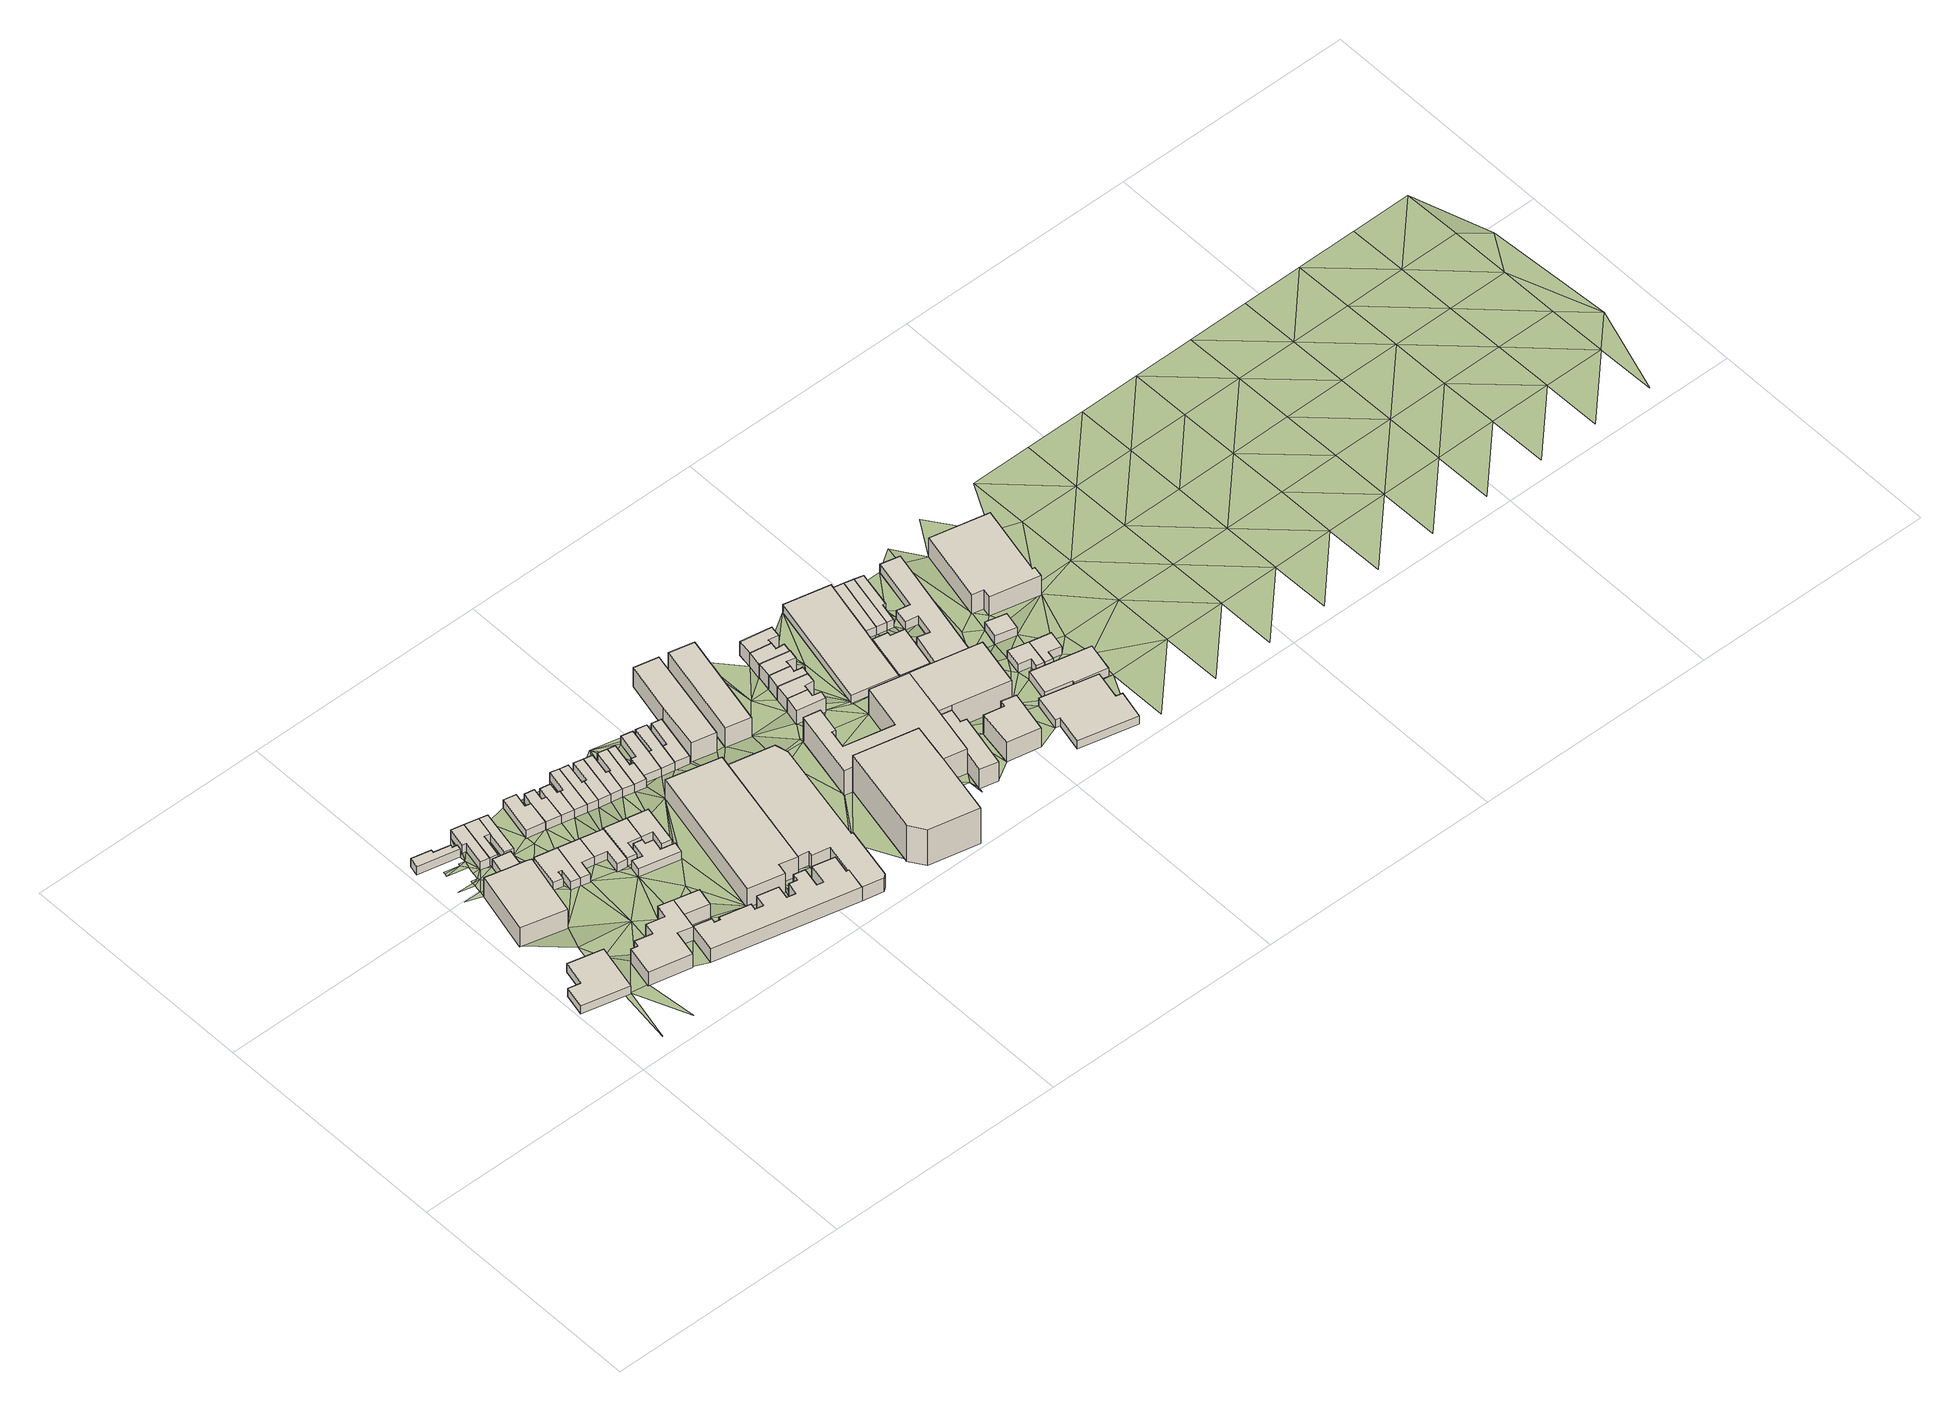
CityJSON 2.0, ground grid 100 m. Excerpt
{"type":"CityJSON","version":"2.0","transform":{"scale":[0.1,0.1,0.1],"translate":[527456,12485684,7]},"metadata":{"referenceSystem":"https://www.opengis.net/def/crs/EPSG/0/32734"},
"CityObjects":{
"building1":{"type":"Building","attributes":{"address":"27 Victoria Road Woodstock Cape Town","building":"yes","building:levels":1,"building_height":4.1,"plus_code":"4FRW3CCV+PQ5","ground_height":8.71,"roof_height":12.81},"geometry":[{"type":"Solid","lod":"1","boundaries":[[[[0,1,2,3]],[[1,4,5,2]],[[4,6,7,5]],[[6,8,9,7]],[[8,10,11,9]],[[10,0,3,11]],[[3,2,5,7,9,11]],[[10,8,6,4,1,0]]]]}]},
"building2":{"type":"Building","attributes":{"address":"1 Hofmeyer Lane Woodstock Cape Town","building":"yes","building:levels":3,"building_height":9.7,"plus_code":"4FRW3CCV+VR8","ground_height":7.36,"roof_height":17.06},"geometry":[{"type":"Solid","lod":"1","boundaries":[[[[12,13,14,15]],[[13,16,17,14]],[[16,18,19,17]],[[18,20,21,19]],[[20,22,23,21]],[[22,12,15,23]],[[15,14,17,19,21,23]],[[22,20,18,16,13,12]]]]}]},
"building3":{"type":"Building","attributes":{"address":"17 Page Street Woodstock Cape Town","building":"house","building:levels":1,"building_height":4.1,"plus_code":"4FRW3CFV+2Q4","ground_height":6.82,"roof_height":10.92},"geometry":[{"type":"Solid","lod":"1","boundaries":[[[[24,25,26,27]],[[25,28,29,26]],[[28,30,31,29]],[[30,32,33,31]],[[32,34,35,33]],[[34,36,37,35]],[[36,38,39,37]],[[38,24,27,39]],[[27,26,29,31,33,35,37,39]],[[38,36,34,32,30,28,25,24]]]]}]},
"building4":{"type":"Building","attributes":{"address":"S.A. Maritime School & Transport College 31 Victoria Road Woodstock Cape Town","building":"college","building:levels":2,"building_height":6.9,"plus_code":"4FRW3CCV+MWV","ground_height":8.55,"roof_height":15.45},"geometry":[{"type":"Solid","lod":"1","boundaries":[[[[40,41,42,43]],[[41,44,45,42]],[[44,46,47,45]],[[46,48,49,47]],[[48,50,51,49]],[[50,52,53,51]],[[52,54,55,53]],[[54,56,57,55]],[[56,58,59,57]],[[58,60,61,59]],[[60,62,63,61]],[[62,64,65,63]],[[64,40,43,65]],[[43,42,45,47,49,51,53,55,57,59,61,63,65]],[[64,62,60,58,56,54,52,50,48,46,44,41,40]]]]}]},
"building5":{"type":"Building","attributes":{"address":"10 Hercules Street Cape Town","building":"house","building:levels":1,"building_height":4.1,"plus_code":"4FRW3CCV+WVC","ground_height":7.36,"roof_height":11.46},"geometry":[{"type":"Solid","lod":"1","boundaries":[[[[13,12,66,67]],[[12,68,69,66]],[[68,70,71,69]],[[70,13,67,71]],[[67,66,69,71]],[[70,68,12,13]]]]}]},
"building6":{"type":"Building","attributes":{"address":"44 Cornwall Street Cape Town","building":"house","building:levels":1,"building_height":4.1,"plus_code":"4FRW3CCV+XRH","ground_height":6.82,"roof_height":10.92},"geometry":[{"type":"Solid","lod":"1","boundaries":[[[[72,73,74,75]],[[73,76,77,74]],[[76,78,79,77]],[[78,80,81,79]],[[80,82,83,81]],[[82,72,75,83]],[[75,74,77,79,81,83]],[[82,80,78,76,73,72]]]]}]},
"building7":{"type":"Building","attributes":{"address":"46 Cornwall Street Cape Town","building":"house","building:levels":1,"building_height":4.1,"plus_code":"4FRW3CCV+XVM","ground_height":6.82,"roof_height":10.92},"geometry":[{"type":"Solid","lod":"1","boundaries":[[[[84,72,75,85]],[[72,82,83,75]],[[82,86,87,83]],[[86,88,89,87]],[[88,90,91,89]],[[90,84,85,91]],[[85,75,83,87,89,91]],[[90,88,86,82,72,84]]]]}]},
"building8":{"type":"Building","attributes":{"address":"2 Wright Street Woodstock Cape Town","building":"house","building:levels":1,"building_height":4.1,"plus_code":"4FRW3CCV+VWM","ground_height":7.36,"roof_height":11.46},"geometry":[{"type":"Solid","lod":"1","boundaries":[[[[92,93,94,95]],[[93,96,97,94]],[[96,98,99,97]],[[98,100,101,99]],[[100,102,103,101]],[[102,104,105,103]],[[104,106,107,105]],[[106,92,95,107]],[[95,94,97,99,101,103,105,107]],[[106,104,102,100,98,96,93,92]]]]}]},
"building9":{"type":"Building","attributes":{"address":"48 Cornwall Street Cape Town","building":"house","building:levels":1,"building_height":4.1,"plus_code":"4FRW3CCV+XV9","ground_height":6.82,"roof_height":10.92},"geometry":[{"type":"Solid","lod":"1","boundaries":[[[[84,90,91,85]],[[90,108,109,91]],[[108,110,111,109]],[[110,112,113,111]],[[112,84,85,113]],[[85,91,109,111,113]],[[112,110,108,90,84]]]]}]},
"building10":{"type":"Building","attributes":{"building":"yes","building:levels":2,"building_height":6.9,"plus_code":"4FRW3CCV+PX9","ground_height":8.55,"roof_height":15.45},"geometry":[{"type":"Solid","lod":"1","boundaries":[[[[41,40,43,42]],[[40,114,115,43]],[[114,116,117,115]],[[116,41,42,117]],[[42,43,115,117]],[[116,114,40,41]]]]}]},
"building11":{"type":"Building","attributes":{"address":"4 Wright Street Woodstock Cape Town","building":"house","building:levels":1,"building_height":4.1,"plus_code":"4FRW3CCV+VXJ","ground_height":7.36,"roof_height":11.46},"geometry":[{"type":"Solid","lod":"1","boundaries":[[[[93,92,95,94]],[[92,118,119,95]],[[118,120,121,119]],[[120,122,123,121]],[[122,124,125,123]],[[124,93,94,125]],[[94,95,119,121,123,125]],[[124,122,120,118,92,93]]]]}]},
"building12":{"type":"Building","attributes":{"address":"1 Wright Street Woodstock Cape Town","building":"house","building:levels":1,"building_height":4.1,"plus_code":"4FRW3CCV+XX6","ground_height":6.82,"roof_height":10.92},"geometry":[{"type":"Solid","lod":"1","boundaries":[[[[126,127,128,129]],[[127,130,131,128]],[[130,132,133,131]],[[132,134,135,133]],[[134,136,137,135]],[[136,126,129,137]],[[129,128,131,133,135,137]],[[136,134,132,130,127,126]]]]}]},
"building13":{"type":"Building","attributes":{"address":"6 Wright Street Woodstock Cape Town","building":"house","building:levels":1,"building_height":4.1,"plus_code":"4FRW3CCV+VXH","ground_height":7.36,"roof_height":11.46},"geometry":[{"type":"Solid","lod":"1","boundaries":[[[[124,122,123,125]],[[122,138,139,123]],[[138,140,141,139]],[[140,142,143,141]],[[142,144,145,143]],[[144,124,125,145]],[[125,123,139,141,143,145]],[[144,142,140,138,122,124]]]]}]},
"building14":{"type":"Building","attributes":{"address":"Trafalgar Building Victoria Road Woodstock 7915 Cape Town","building":"apartments","building:levels":2,"building:flats":"8","building_height":6.9,"plus_code":"4FRW3CCW+J3M","ground_height":9.06,"roof_height":15.96},"geometry":[{"type":"Solid","lod":"1","boundaries":[[[[146,147,148,149]],[[147,150,151,148]],[[150,152,153,151]],[[152,154,155,153]],[[154,156,157,155]],[[156,158,159,157]],[[158,160,161,159]],[[160,162,163,161]],[[162,164,165,163]],[[164,166,167,165]],[[166,168,169,167]],[[168,170,171,169]],[[170,172,173,171]],[[172,174,175,173]],[[174,176,177,175]],[[176,178,179,177]],[[178,180,181,179]],[[180,182,183,181]],[[182,184,185,183]],[[184,186,187,185]],[[186,188,189,187]],[[188,190,191,189]],[[190,192,193,191]],[[192,194,195,193]],[[194,146,149,195]],[[149,148,151,153,155,157,159,161,163,165,167,169,171,173,175,177,179,181,183,185,187,189,191,193,195]],[[194,192,190,188,186,184,182,180,178,176,174,172,170,168,166,164,162,160,158,156,154,152,150,147,146]]]]}]},
"building15":{"type":"Building","attributes":{"address":"3 Wright Street Woodstock Cape Town","building":"house","building:levels":1,"building_height":4.1,"plus_code":"4FRW3CCV+XX8","ground_height":6.82,"roof_height":10.92},"geometry":[{"type":"Solid","lod":"1","boundaries":[[[[126,196,197,129]],[[196,198,199,197]],[[198,200,201,199]],[[200,202,203,201]],[[202,204,205,203]],[[204,127,128,205]],[[127,126,129,128]],[[129,197,199,201,203,205,128]],[[127,204,202,200,198,196,126]]]]}]},
"building16":{"type":"Building","attributes":{"building":"yes","building:levels":1,"building_height":4.1,"plus_code":"4FRW3CCW+R27","ground_height":7.89,"roof_height":11.99},"geometry":[{"type":"Solid","lod":"1","boundaries":[[[[206,207,208,209]],[[207,210,211,208]],[[210,212,213,211]],[[212,214,215,213]],[[214,216,217,215]],[[216,218,219,217]],[[218,220,221,219]],[[220,222,223,221]],[[222,224,225,223]],[[224,206,209,225]],[[209,208,211,213,215,217,219,221,223,225]],[[224,222,220,218,216,214,212,210,207,206]]]]}]},
"building17":{"type":"Building","attributes":{"address":"Wright Street Woodstock Cape Town","building":"house","building:levels":1,"building_height":4.1,"plus_code":"4FRW3CCW+V28","ground_height":7.89,"roof_height":11.99},"geometry":[{"type":"Solid","lod":"1","boundaries":[[[[226,227,228,229]],[[227,230,231,228]],[[230,232,233,231]],[[232,234,235,233]],[[234,236,237,235]],[[236,226,229,237]],[[229,228,231,233,235,237]],[[236,234,232,230,227,226]]]]}]},
"building18":{"type":"Building","attributes":{"address":"5 Wright Street Woodstock Cape Town","building":"house","building:levels":1,"building_height":4.1,"plus_code":"4FRW3CCW+X22","ground_height":6.82,"roof_height":10.92},"geometry":[{"type":"Solid","lod":"1","boundaries":[[[[196,238,239,197]],[[238,240,241,239]],[[240,242,243,241]],[[242,244,245,243]],[[244,246,247,245]],[[246,198,199,247]],[[198,196,197,199]],[[197,239,241,243,245,247,199]],[[198,246,244,242,240,238,196]]]]}]},
"building19":{"type":"Building","attributes":{"address":"Wright Street Woodstock Cape Town","building":"house","building:levels":1,"building_height":4.1,"plus_code":"4FRW3CCW+V37","ground_height":7.89,"roof_height":11.99},"geometry":[{"type":"Solid","lod":"1","boundaries":[[[[236,234,235,237]],[[234,248,249,235]],[[248,250,251,249]],[[250,252,253,251]],[[252,254,255,253]],[[254,236,237,255]],[[237,235,249,251,253,255]],[[254,252,250,248,234,236]]]]}]},
"building20":{"type":"Building","attributes":{"address":"7 Wright Street Woodstock Cape Town","building":"house","building:levels":1,"building_height":4.1,"plus_code":"4FRW3CCW+X24","ground_height":6.82,"roof_height":10.92},"geometry":[{"type":"Solid","lod":"1","boundaries":[[[[240,238,239,241]],[[238,256,257,239]],[[256,258,259,257]],[[258,260,261,259]],[[260,262,263,261]],[[262,240,241,263]],[[241,239,257,259,261,263]],[[262,260,258,256,238,240]]]]}]},
"building21":{"type":"Building","attributes":{"address":"9 Wright Street Woodstock Cape Town","building":"house","building:levels":1,"building_height":4.1,"plus_code":"4FRW3CCW+X29","ground_height":6.82,"roof_height":10.92},"geometry":[{"type":"Solid","lod":"1","boundaries":[[[[258,256,257,259]],[[256,264,265,257]],[[264,266,267,265]],[[266,268,269,267]],[[268,270,271,269]],[[270,258,259,271]],[[259,257,265,267,269,271]],[[270,268,266,264,256,258]]]]}]},
"building22":{"type":"Building","attributes":{"address":"11 Wright Street Woodstock Cape Town","building":"house","building:levels":1,"building_height":4.1,"plus_code":"4FRW3CCW+W3V","ground_height":6.82,"roof_height":10.92},"geometry":[{"type":"Solid","lod":"1","boundaries":[[[[266,264,265,267]],[[264,272,273,265]],[[272,274,275,273]],[[274,276,277,275]],[[276,278,279,277]],[[278,266,267,279]],[[267,265,273,275,277,279]],[[278,276,274,272,264,266]]]]}]},
"building23":{"type":"Building","attributes":{"address":"Woodstock Cape Town","building":"yes","building:levels":3,"building_height":9.7,"plus_code":"4FRW3CCW+Q4H","ground_height":8.03,"roof_height":17.73},"geometry":[{"type":"Solid","lod":"1","boundaries":[[[[280,281,282,283]],[[281,284,285,282]],[[284,286,287,285]],[[286,288,289,287]],[[288,290,291,289]],[[290,280,283,291]],[[283,282,285,287,289,291]],[[290,288,286,284,281,280]]]]}]},
"building24":{"type":"Building","attributes":{"address":"13 Wright Street Woodstock Cape Town","building":"house","building:levels":1,"building_height":4.1,"plus_code":"4FRW3CCW+X3H","ground_height":6.82,"roof_height":10.92},"geometry":[{"type":"Solid","lod":"1","boundaries":[[[[272,292,293,273]],[[292,294,295,293]],[[294,296,297,295]],[[296,298,299,297]],[[298,274,275,299]],[[274,272,273,275]],[[273,293,295,297,299,275]],[[274,298,296,294,292,272]]]]}]},
"building25":{"type":"Building","attributes":{"address":"15 Wright Street Woodstock Cape Town","building":"house","building:levels":1,"building_height":4.1,"plus_code":"4FRW3CCW+W4J","ground_height":6.86,"roof_height":10.96},"geometry":[{"type":"Solid","lod":"1","boundaries":[[[[292,300,301,293]],[[300,302,303,301]],[[302,304,305,303]],[[304,306,307,305]],[[306,294,295,307]],[[294,292,293,295]],[[293,301,303,305,307,295]],[[294,306,304,302,300,292]]]]}]},
"building26":{"type":"Building","attributes":{"address":"17 Wright Street Woodstock Cape Town","building":"house","building:levels":1,"building_height":4.1,"plus_code":"4FRW3CCW+X48","ground_height":6.86,"roof_height":10.96},"geometry":[{"type":"Solid","lod":"1","boundaries":[[[[300,308,309,301]],[[308,310,311,309]],[[310,312,313,311]],[[312,314,315,313]],[[314,316,317,315]],[[316,302,303,317]],[[302,300,301,303]],[[301,309,311,313,315,317,303]],[[302,316,314,312,310,308,300]]]]}]},
"building27":{"type":"Building","attributes":{"address":"19 Wright Street Woodstock Cape Town","building":"house","building:levels":1,"building_height":4.1,"plus_code":"4FRW3CCW+X52","ground_height":6.86,"roof_height":10.96},"geometry":[{"type":"Solid","lod":"1","boundaries":[[[[310,318,319,311]],[[318,320,321,319]],[[320,322,323,321]],[[322,324,325,323]],[[324,326,327,325]],[[326,328,329,327]],[[328,312,313,329]],[[312,310,311,313]],[[311,319,321,323,325,327,329,313]],[[312,328,326,324,322,320,318,310]]]]}]},
"building28":{"type":"Building","attributes":{"address":"51 Station Street Woodstock 7915 Cape Town","building":"yes","building:levels":2,"building_height":6.9,"plus_code":"4FRW3CCW+Q65","ground_height":8.19,"roof_height":15.09},"geometry":[{"type":"Solid","lod":"1","boundaries":[[[[330,331,332,333]],[[331,334,335,332]],[[334,336,337,335]],[[336,338,339,337]],[[338,340,341,339]],[[340,342,343,341]],[[342,344,345,343]],[[344,346,347,345]],[[346,348,349,347]],[[348,350,351,349]],[[350,352,353,351]],[[352,354,355,353]],[[354,330,333,355]],[[333,332,335,337,339,341,343,345,347,349,351,353,355]],[[354,352,350,348,346,344,342,340,338,336,334,331,330]]]]}]},
"building29":{"type":"Building","attributes":{"address":"21 Wright Street Woodstock Cape Town","building":"house","building:levels":1,"building_height":4.1,"plus_code":"4FRW3CCW+X59","ground_height":6.86,"roof_height":10.96},"geometry":[{"type":"Solid","lod":"1","boundaries":[[[[318,356,357,319]],[[356,358,359,357]],[[358,360,361,359]],[[360,362,363,361]],[[362,364,365,363]],[[364,320,321,365]],[[320,318,319,321]],[[319,357,359,361,363,365,321]],[[320,364,362,360,358,356,318]]]]}]},
"building30":{"type":"Building","attributes":{"address":"23 Wright Street Woodstock Cape Town","building":"house","building:levels":1,"building_height":4.1,"plus_code":"4FRW3CCW+X63","ground_height":6.99,"roof_height":11.09},"geometry":[{"type":"Solid","lod":"1","boundaries":[[[[366,367,368,369]],[[367,370,371,368]],[[370,372,373,371]],[[372,374,375,373]],[[374,376,377,375]],[[376,366,369,377]],[[369,368,371,373,375,377]],[[376,374,372,370,367,366]]]]}]},
"building31":{"type":"Building","attributes":{"address":"Station Street Cape Town","building":"commercial","building:levels":3,"building_height":9.7,"plus_code":"4FRW3CCW+W6X","ground_height":6.99,"roof_height":16.69},"geometry":[{"type":"Solid","lod":"1","boundaries":[[[[378,379,380,381]],[[379,382,383,380]],[[382,384,385,383]],[[384,386,387,385]],[[386,378,381,387]],[[381,380,383,385,387]],[[386,384,382,379,378]]]]}]},
"building32":{"type":"Building","attributes":{"address":"Victoria Road Woodstock 7915 Cape Town","building":"yes","building:levels":6,"building_height":18.1,"plus_code":"4FRW3CCW+J9F","ground_height":8.8,"roof_height":26.9},"geometry":[{"type":"Solid","lod":"1","boundaries":[[[[388,389,390,391]],[[389,392,393,390]],[[392,394,395,393]],[[394,396,397,395]],[[396,398,399,397]],[[398,400,401,399]],[[400,388,391,401]],[[391,390,393,395,397,399,401]],[[400,398,396,394,392,389,388]]]]}]},
"building33":{"type":"Building","attributes":{"address":"Station Street Woodstock Cape Town","building":"commercial","building:levels":3,"building_height":9.7,"plus_code":"4FRW3CCW+X87","ground_height":7.12,"roof_height":16.82},"geometry":[{"type":"Solid","lod":"1","boundaries":[[[[402,403,404,405]],[[403,406,407,404]],[[406,408,409,407]],[[408,402,405,409]],[[405,404,407,409]],[[408,406,403,402]]]]}]},
"building34":{"type":"Building","attributes":{"building":"yes","building:levels":4,"building_height":12.5,"plus_code":"4FRW3CCW+PCP","ground_height":8.36,"roof_height":20.86},"geometry":[{"type":"Solid","lod":"1","boundaries":[[[[410,411,412,413]],[[411,414,415,412]],[[414,416,417,415]],[[416,418,419,417]],[[418,420,421,419]],[[420,422,423,421]],[[422,424,425,423]],[[424,426,427,425]],[[426,428,429,427]],[[428,430,431,429]],[[430,432,433,431]],[[432,434,435,433]],[[434,436,437,435]],[[436,410,413,437]],[[413,412,415,417,419,421,423,425,427,429,431,433,435,437]],[[436,434,432,430,428,426,424,422,420,418,416,414,411,410]]]]}]},
"building35":{"type":"Building","attributes":{"address":"15 Station Street Woodstock Cape Town","building":"house","building:levels":2,"building_height":6.9,"plus_code":"4FRW3CCW+VCC","ground_height":7.71,"roof_height":14.61},"geometry":[{"type":"Solid","lod":"1","boundaries":[[[[438,439,440,441]],[[439,442,443,440]],[[442,444,445,443]],[[444,446,447,445]],[[446,448,449,447]],[[448,438,441,449]],[[441,440,443,445,447,449]],[[448,446,444,442,439,438]]]]}]},
"building36":{"type":"Building","attributes":{"address":"13 Station Street Woodstock Cape Town","building":"house","building:levels":2,"building_height":6.9,"plus_code":"4FRW3CCW+VCV","ground_height":7.71,"roof_height":14.61},"geometry":[{"type":"Solid","lod":"1","boundaries":[[[[450,438,441,451]],[[438,448,449,441]],[[448,452,453,449]],[[452,454,455,453]],[[454,456,457,455]],[[456,450,451,457]],[[451,441,449,453,455,457]],[[456,454,452,448,438,450]]]]}]},
"building37":{"type":"Building","attributes":{"address":"11 Station Street Woodstock Cape Town","building":"house","building:levels":2,"building_height":6.9,"plus_code":"4FRW3CCW+WC7","ground_height":7.71,"roof_height":14.61},"geometry":[{"type":"Solid","lod":"1","boundaries":[[[[458,450,451,459]],[[450,456,457,451]],[[456,460,461,457]],[[460,462,463,461]],[[462,464,465,463]],[[464,458,459,465]],[[459,451,457,461,463,465]],[[464,462,460,456,450,458]]]]}]},
"building38":{"type":"Building","attributes":{"address":"9 Station Street Woodstock Cape Town","building":"house","building:levels":2,"building_height":6.9,"plus_code":"4FRW3CCW+WCP","ground_height":7.71,"roof_height":14.61},"geometry":[{"type":"Solid","lod":"1","boundaries":[[[[466,458,459,467]],[[458,464,465,459]],[[464,468,469,465]],[[468,470,471,469]],[[470,472,473,471]],[[472,466,467,473]],[[467,459,465,469,471,473]],[[472,470,468,464,458,466]]]]}]},
"building39":{"type":"Building","attributes":{"building":"yes","building:levels":3,"building_height":9.7,"plus_code":"4FRW3CCW+MGF","ground_height":8.96,"roof_height":18.66},"geometry":[{"type":"Solid","lod":"1","boundaries":[[[[474,475,476,477]],[[475,478,479,476]],[[478,480,481,479]],[[480,482,483,481]],[[482,484,485,483]],[[484,486,487,485]],[[486,474,477,487]],[[477,476,479,481,483,485,487]],[[486,484,482,480,478,475,474]]]]}]},
"building40":{"type":"Building","attributes":{"address":"7 Station Street Woodstock Cape Town","building":"house","building:levels":2,"building_height":6.9,"plus_code":"4FRW3CCW+XC8","ground_height":7.12,"roof_height":14.02},"geometry":[{"type":"Solid","lod":"1","boundaries":[[[[488,489,490,491]],[[489,492,493,490]],[[492,494,495,493]],[[494,496,497,495]],[[496,498,499,497]],[[498,488,491,499]],[[491,490,493,495,497,499]],[[498,496,494,492,489,488]]]]}]},
"building41":{"type":"Building","attributes":{"address":"5 Station Street Woodstock Cape Town","building":"house","building:levels":2,"building_height":6.9,"plus_code":"4FRW3CCW+XCQ","ground_height":7.12,"roof_height":14.02},"geometry":[{"type":"Solid","lod":"1","boundaries":[[[[500,488,491,501]],[[488,498,499,491]],[[498,502,503,499]],[[502,504,505,503]],[[504,506,507,505]],[[506,500,501,507]],[[501,491,499,503,505,507]],[[506,504,502,498,488,500]]]]}]},
"building42":{"type":"Building","attributes":{"address":"Woodstock","building":"yes","building:levels":3,"building_height":9.7,"plus_code":"4FRW3CCW+MH4","ground_height":9.31,"roof_height":19.01},"geometry":[{"type":"Solid","lod":"1","boundaries":[[[[508,509,510,511]],[[509,512,513,510]],[[512,514,515,513]],[[514,516,517,515]],[[516,518,519,517]],[[518,508,511,519]],[[511,510,513,515,517,519]],[[518,516,514,512,509,508]]]]}]},
"building43":{"type":"Building","attributes":{"address":"Woodstock","building":"yes","building:levels":4,"building_height":12.5,"plus_code":"4FRW3CCW+QH4","ground_height":8.53,"roof_height":21.03},"geometry":[{"type":"Solid","lod":"1","boundaries":[[[[520,521,522,523]],[[521,524,525,522]],[[524,526,527,525]],[[526,528,529,527]],[[528,520,523,529]],[[523,522,525,527,529]],[[528,526,524,521,520]]]]}]},
"building44":{"type":"Building","attributes":{"address":"32 William Street Woodstock Cape Town","building":"yes","building:levels":1,"building_height":4.1,"plus_code":"4FRW3CCW+XG5","ground_height":7.3,"roof_height":11.4},"geometry":[{"type":"Solid","lod":"1","boundaries":[[[[530,531,532,533]],[[531,534,535,532]],[[534,536,537,535]],[[536,538,539,537]],[[538,540,541,539]],[[540,542,543,541]],[[542,530,533,543]],[[533,532,535,537,539,541,543]],[[542,540,538,536,534,531,530]]]]}]},
"building45":{"type":"Building","attributes":{"address":"29 Wright Street Woodstock Cape Town","building":"yes","building:levels":1,"building_height":4.1,"plus_code":"4FRW3CCW+VH4","ground_height":7.97,"roof_height":12.07},"geometry":[{"type":"Solid","lod":"1","boundaries":[[[[544,545,546,547]],[[545,548,549,546]],[[548,550,551,549]],[[550,552,553,551]],[[552,554,555,553]],[[554,556,557,555]],[[556,544,547,557]],[[547,546,549,551,553,555,557]],[[556,554,552,550,548,545,544]]]]}]},
"building46":{"type":"Building","attributes":{"address":"William Street Woodstock Cape Town","building":"yes","building:levels":1,"building_height":4.1,"plus_code":"4FRW3CCW+WHX","ground_height":7.39,"roof_height":11.49},"geometry":[{"type":"Solid","lod":"1","boundaries":[[[[558,559,560,561]],[[559,562,563,560]],[[562,564,565,563]],[[564,558,561,565]],[[561,560,563,565]],[[564,562,559,558]]]]}]},
"building47":{"type":"Building","attributes":{"address":"Sussex Street Woodstock Cape Town","building":"yes","building:levels":1,"building_height":4.1,"plus_code":"4FRW3CCW+JPC","ground_height":9.36,"roof_height":13.46},"geometry":[{"type":"Solid","lod":"1","boundaries":[[[[566,567,568,569]],[[567,570,571,568]],[[570,572,573,571]],[[572,574,575,573]],[[574,576,577,575]],[[576,578,579,577]],[[578,580,581,579]],[[580,566,569,581]],[[569,568,571,573,575,577,579,581]],[[580,578,576,574,572,570,567,566]]]]}]},
"building48":{"type":"Building","attributes":{"address":"William Street Woodstock Cape Town","building":"yes","building:levels":1,"building_height":4.1,"plus_code":"4FRW3CCW+WJR","ground_height":7.39,"roof_height":11.49},"geometry":[{"type":"Solid","lod":"1","boundaries":[[[[582,558,561,583]],[[558,564,565,561]],[[564,584,585,565]],[[584,582,583,585]],[[583,561,565,585]],[[584,564,558,582]]]]}]},
"building49":{"type":"Building","attributes":{"address":"36 William Street Woodstock Cape Town","building":"yes","building:levels":1,"building_height":4.1,"plus_code":"4FRW3CCW+XJ4","ground_height":7.39,"roof_height":11.49},"geometry":[{"type":"Solid","lod":"1","boundaries":[[[[582,584,585,583]],[[584,586,587,585]],[[586,588,589,587]],[[588,590,591,589]],[[590,592,593,591]],[[592,582,583,593]],[[583,585,587,589,591,593]],[[592,590,588,586,584,582]]]]}]},
"building50":{"type":"Building","attributes":{"address":"14 Sussex Street Woodstock Cape Town","building":"yes","building:levels":1,"building_height":4.1,"plus_code":"4FRW3CCW+VMR","ground_height":7.44,"roof_height":11.54},"geometry":[{"type":"Solid","lod":"1","boundaries":[[[[594,595,596,597]],[[595,598,599,596]],[[598,600,601,599]],[[600,602,603,601]],[[602,604,605,603]],[[604,606,607,605]],[[606,608,609,607]],[[608,610,611,609]],[[610,612,613,611]],[[612,594,597,613]],[[597,596,599,601,603,605,607,609,611,613]],[[612,610,608,606,604,602,600,598,595,594]]]]}]},
"building51":{"type":"Building","attributes":{"address":"40 Wright Street Woodstock Cape Town","building":"house","building:levels":1,"building_height":4.1,"plus_code":"4FRW3CCW+PPR","ground_height":9.03,"roof_height":13.13},"geometry":[{"type":"Solid","lod":"1","boundaries":[[[[614,615,616,617]],[[615,618,619,616]],[[618,620,621,619]],[[620,622,623,621]],[[622,624,625,623]],[[624,614,617,625]],[[617,616,619,621,623,625]],[[624,622,620,618,615,614]]]]}]},
"building52":{"type":"Building","attributes":{"address":"33 Sussex Street Woodstock Cape Town","building":"yes","building:levels":1,"building_height":4.1,"plus_code":"4FRW3CCW+MPP","ground_height":9.01,"roof_height":13.11},"geometry":[{"type":"Solid","lod":"1","boundaries":[[[[626,627,628,629]],[[627,630,631,628]],[[630,632,633,631]],[[632,634,635,633]],[[634,636,637,635]],[[636,626,629,637]],[[629,628,631,633,635,637]],[[636,634,632,630,627,626]]]]}]},
"building53":{"type":"Building","attributes":{"address":"42 Wright Street Woodstock Cape Town","building":"house","building:levels":1,"building_height":4.1,"plus_code":"4FRW3CCW+PPQ","ground_height":9.01,"roof_height":13.11},"geometry":[{"type":"Solid","lod":"1","boundaries":[[[[615,614,638,639]],[[614,640,641,638]],[[640,642,643,641]],[[642,644,645,643]],[[644,646,647,645]],[[646,615,639,647]],[[639,638,641,643,645,647]],[[646,644,642,640,614,615]]]]}]},
"building54":{"type":"Building","attributes":{"address":"35 Wright Street Woodstock Cape Town","building":"yes","building:levels":1,"building_height":4.1,"plus_code":"4FRW3CCW+RP3","ground_height":8.54,"roof_height":12.64},"geometry":[{"type":"Solid","lod":"1","boundaries":[[[[648,649,650,651]],[[649,652,653,650]],[[652,654,655,653]],[[654,648,651,655]],[[651,650,653,655]],[[654,652,649,648]]]]}]},
"building55":{"type":"Building","attributes":{"address":"Sussex Studios 23 Sussex Street Woodstock Cape Town","building":"industrial","building:levels":3,"building_height":9.7,"plus_code":"4FRW3CCW+VQX","ground_height":8.06,"roof_height":17.76},"geometry":[{"type":"Solid","lod":"1","boundaries":[[[[656,657,658,659]],[[657,660,661,658]],[[660,662,663,661]],[[662,664,665,663]],[[664,666,667,665]],[[666,668,669,667]],[[668,670,671,669]],[[670,656,659,671]],[[659,658,661,663,665,667,669,671]],[[670,668,666,664,662,660,657,656]]]]}]},
"terrain1":{"type":"TINRelief","geometry":[{"type":"CompositeSurface","lod":"1","boundaries":[[[672,673,674]],[[672,675,673]],[[673,676,677]],[[1,678,4]],[[677,679,673]],[[673,679,1]],[[1,680,678]],[[680,681,682]],[[683,16,684]],[[1,679,52]],[[685,686,687]],[[52,679,688]],[[1,689,680]],[[684,16,13]],[[690,685,684]],[[691,692,693]],[[690,686,685]],[[693,692,694]],[[686,695,696]],[[681,680,689]],[[689,1,52]],[[690,684,13]],[[695,686,690]],[[691,697,692]],[[695,690,698]],[[699,695,698]],[[32,36,34]],[[52,700,48]],[[697,699,698]],[[701,692,702]],[[70,690,13]],[[697,702,692]],[[690,70,698]],[[697,698,702]],[[52,48,689]],[[703,22,681]],[[703,681,704]],[[30,28,32]],[[698,78,702]],[[25,702,76]],[[698,70,705]],[[25,76,28]],[[78,76,702]],[[681,689,706]],[[707,708,709]],[[710,708,707]],[[681,706,704]],[[73,32,28]],[[70,711,705]],[[76,73,28]],[[689,48,44]],[[68,711,70]],[[712,703,704]],[[48,46,44]],[[96,12,22]],[[96,22,703]],[[711,68,713]],[[68,12,96]],[[712,704,714]],[[715,711,713]],[[716,712,714]],[[68,717,713]],[[715,718,711]],[[706,689,719]],[[717,68,96]],[[707,188,720]],[[207,689,44]],[[717,96,721]],[[207,719,689]],[[186,182,188]],[[182,186,184]],[[720,188,722]],[[721,96,93]],[[41,207,44]],[[717,721,723]],[[112,717,723]],[[188,182,722]],[[719,724,725]],[[724,719,726]],[[726,719,207]],[[182,180,722]],[[727,721,93]],[[721,727,723]],[[723,134,112]],[[41,728,207]],[[116,728,41]],[[724,726,729]],[[124,727,93]],[[207,206,726]],[[206,227,726]],[[116,722,730]],[[730,722,180]],[[180,178,176]],[[227,206,230]],[[116,730,728]],[[124,731,727]],[[230,206,224]],[[174,180,176]],[[180,174,730]],[[732,207,728]],[[230,224,222]],[[731,124,733]],[[204,130,734]],[[222,232,230]],[[204,132,130]],[[226,733,124]],[[728,730,732]],[[232,222,735]],[[174,172,730]],[[132,204,202]],[[220,735,222]],[[232,735,234]],[[735,220,234]],[[216,220,218]],[[246,736,737]],[[220,216,234]],[[736,246,202]],[[733,226,738]],[[250,216,214]],[[730,172,739]],[[740,132,202]],[[214,212,250]],[[248,234,216]],[[170,166,172]],[[168,166,170]],[[216,250,248]],[[741,738,226]],[[212,252,250]],[[226,236,741]],[[740,202,246]],[[244,742,743]],[[739,172,166]],[[740,246,244]],[[743,744,244]],[[280,732,730]],[[244,744,740]],[[745,739,166]],[[166,164,745]],[[260,740,744]],[[746,739,745]],[[741,236,747]],[[162,745,164]],[[746,745,162]],[[212,732,280]],[[280,252,212]],[[748,747,236]],[[748,236,254]],[[162,749,746]],[[158,156,160]],[[162,160,749]],[[252,280,254]],[[160,156,154]],[[750,270,751]],[[276,750,752]],[[749,160,154]],[[276,270,750]],[[254,753,748]],[[749,154,754]],[[754,755,749]],[[753,254,280]],[[756,755,754]],[[754,154,757]],[[757,758,759]],[[760,761,298]],[[762,753,280]],[[761,763,304]],[[761,304,298]],[[754,757,764]],[[757,759,764]],[[755,344,749]],[[298,765,274]],[[280,766,762]],[[298,304,765]],[[762,766,767]],[[304,302,765]],[[768,769,770]],[[770,316,768]],[[280,771,766]],[[765,302,316]],[[316,770,772]],[[749,344,773]],[[765,316,324]],[[280,773,771]],[[316,772,324]],[[362,765,324]],[[774,322,775]],[[771,773,776]],[[362,324,322]],[[322,774,362]],[[777,765,362]],[[773,778,776]],[[779,780,781]],[[782,372,783]],[[372,784,783]],[[778,785,776]],[[786,778,773]],[[394,779,787]],[[362,784,777]],[[788,773,344]],[[778,789,785]],[[784,372,777]],[[786,773,790]],[[780,791,781]],[[777,372,785]],[[779,394,780]],[[773,788,790]],[[789,777,785]],[[790,788,792]],[[790,386,786]],[[780,434,791]],[[791,434,788]],[[792,788,793]],[[788,434,793]],[[386,790,402]],[[794,795,796]],[[797,792,793]],[[432,793,434]],[[797,438,792]],[[798,795,794]],[[438,799,792]],[[432,797,793]],[[799,408,792]],[[800,801,802]],[[802,801,803]],[[797,432,804]],[[450,799,438]],[[805,432,795]],[[802,806,800]],[[458,799,450]],[[807,408,799]],[[803,808,809]],[[798,805,795]],[[806,802,803]],[[799,458,466]],[[809,806,803]],[[807,799,488]],[[432,805,804]],[[799,466,488]],[[810,811,812]],[[813,814,812]],[[811,813,812]],[[811,804,815]],[[804,805,816]],[[811,815,813]],[[816,815,804]],[[817,813,815]],[[818,819,820]],[[818,821,822]],[[821,818,820]],[[823,508,824]],[[815,825,817]],[[825,820,817]],[[821,820,825]],[[826,821,825]],[[827,828,829]],[[805,830,816]],[[824,474,831]],[[816,832,815]],[[825,829,826]],[[833,827,834]],[[508,518,824]],[[834,827,829]],[[825,834,829]],[[474,824,518]],[[805,520,830]],[[825,815,540]],[[830,832,816]],[[518,514,474]],[[825,540,834]],[[834,540,835]],[[516,514,518]],[[514,836,474]],[[520,837,830]],[[567,512,509]],[[837,520,838]],[[514,512,836]],[[520,839,838]],[[512,567,566]],[[512,566,836]],[[544,840,841]],[[544,556,840]],[[837,838,842]],[[566,843,836]],[[837,842,844]],[[556,554,844]],[[840,556,845]],[[843,626,836]],[[844,845,556]],[[846,838,839]],[[839,836,847]],[[847,836,620]],[[620,836,626]],[[844,848,845]],[[849,844,842]],[[850,843,566]],[[844,851,848]],[[851,844,852]],[[849,852,844]],[[853,848,851]],[[853,854,848]],[[618,839,847]],[[855,843,850]],[[846,839,649]],[[618,847,620]],[[854,853,856]],[[620,626,622]],[[857,850,566]],[[626,624,622]],[[649,839,618]],[[624,626,614]],[[856,853,858]],[[640,614,626]],[[846,648,859]],[[648,846,649]],[[857,860,861]],[[600,856,858]],[[649,618,862]],[[863,856,600]],[[846,859,598]],[[857,864,850]],[[640,626,636]],[[615,862,618]],[[648,865,859]],[[866,857,861]],[[642,640,644]],[[857,866,864]],[[644,640,636]],[[862,615,646]],[[865,648,867]],[[859,865,598]],[[648,654,867]],[[864,866,636]],[[865,867,868]],[[644,869,646]],[[636,869,644]],[[870,871,866]],[[872,600,598]],[[865,656,598]],[[654,862,873]],[[862,646,873]],[[867,654,873]],[[871,636,866]],[[646,869,873]],[[656,872,598]],[[869,636,874]],[[874,873,869]],[[636,871,874]],[[875,876,877]],[[875,878,656]],[[877,873,879]],[[871,880,881]],[[879,873,874]],[[881,874,871]],[[882,875,877]],[[882,877,879]],[[874,883,879]],[[883,874,881]],[[875,882,884]],[[879,885,882]],[[879,883,886]],[[887,881,888]],[[884,882,885]],[[879,886,885]],[[883,881,887]],[[889,886,883]],[[884,885,890]],[[883,887,889]],[[885,886,891]],[[889,892,886]],[[893,894,887]],[[886,892,891]],[[894,889,887]],[[890,885,895]],[[895,885,891]],[[889,896,892]],[[889,894,897]],[[889,897,896]],[[891,892,898]],[[894,899,900]],[[892,896,898]],[[897,894,900]],[[901,895,891]],[[901,891,898]],[[896,897,902]],[[897,900,902]],[[903,898,896]],[[896,902,904]],[[900,905,906]],[[898,903,901]],[[896,904,903]],[[902,900,907]],[[907,904,902]],[[908,901,903]],[[907,900,906]],[[904,909,903]],[[909,904,907]],[[910,911,906]],[[908,903,912]],[[912,903,909]],[[913,907,906]],[[908,912,914]],[[913,906,911]],[[909,907,915]],[[915,912,909]],[[915,907,913]],[[916,917,911]],[[911,917,913]],[[914,912,918]],[[912,915,919]],[[918,912,919]],[[913,920,915]],[[920,913,917]],[[919,915,921]],[[921,915,920]],[[917,922,923]],[[919,924,918]],[[920,917,923]],[[924,919,921]],[[925,921,920]],[[926,918,924]],[[920,923,925]],[[924,921,927]],[[928,929,923]],[[927,921,925]],[[925,923,929]],[[924,930,926]],[[927,931,924]],[[927,925,929]],[[924,931,930]],[[929,932,927]],[[927,932,931]],[[932,930,931]]]}]}
},
"vertices":[
[195,281,25],[240,472,25],[240,472,66],[195,281,66],[99,505,25],[99,505,66],[75,405,25],[75,405,66],[25,417,25],[25,417,66],[4,326,25],[4,326,66],
[291,929,11],[218,945,11],[218,945,108],[291,929,108],[128,967,11],[128,967,108],[63,709,11],[63,709,108],[245,663,11],[245,663,108],[310,922,11],[310,922,108],
[27,1200,6],[195,1163,6],[195,1163,47],[27,1200,47],[199,1183,6],[199,1183,47],[180,1187,6],[180,1187,47],[183,1198,6],[183,1198,47],[115,1213,6],[115,1213,47],[117,1225,6],[117,1225,47],[37,1243,6],[37,1243,47],
[538,390,23],[556,466,23],[556,466,92],[538,390,92],[497,480,23],[497,480,92],[484,427,23],[484,427,92],[408,444,23],[408,444,92],[397,395,23],[397,395,92],[326,412,23],[326,412,92],[320,386,23],[320,386,92],[293,392,23],[293,392,92],[265,271,23],[265,271,92],[437,232,23],[437,232,92],[462,341,23],[462,341,92],[523,326,23],[523,326,92],
[291,929,52],[218,945,52],[314,1036,11],[314,1036,52],[242,1051,11],[242,1051,52],
[280,1240,6],[229,1251,6],[229,1251,47],[280,1240,47],[211,1170,6],[211,1170,47],[227,1167,6],[227,1167,47],[205,1071,6],[205,1071,47],[241,1063,6],[241,1063,47],
[337,1227,6],[337,1227,47],[274,1057,6],[274,1057,47],[295,1151,6],[295,1151,47],[319,1146,6],[319,1146,47],
[409,782,11],[445,941,11],[445,941,52],[409,782,52],[354,961,11],[354,961,52],[326,829,11],[326,829,52],[364,820,11],[364,820,52],[372,854,11],[372,854,52],[385,851,11],[385,851,52],[372,791,11],[372,791,52],
[298,1050,6],[298,1050,47],[334,1042,6],[334,1042,47],[371,1218,6],[371,1218,47],
[637,366,23],[637,366,92],[655,442,23],[655,442,92],
[447,773,11],[447,773,52],[461,834,11],[461,834,52],[511,824,11],[511,824,52],[531,922,11],[531,922,52],
[497,1061,6],[518,1160,6],[518,1160,47],[497,1061,47],[494,1165,6],[494,1165,47],[508,1225,6],[508,1225,47],[458,1236,6],[458,1236,47],[422,1076,6],[422,1076,47],
[561,814,11],[561,814,52],[548,747,11],[548,747,52],[589,741,11],[589,741,52],[621,902,11],[621,902,52],
[1078,81,28],[1097,165,28],[1097,165,97],[1078,81,97],[1085,167,28],[1085,167,97],[1102,241,28],[1102,241,97],[1012,262,28],[1012,262,97],[994,181,28],[994,181,97],[967,187,28],[967,187,97],[985,266,28],[985,266,97],[940,276,28],[940,276,97],[934,247,28],[934,247,97],[899,255,28],[899,255,97],[887,204,28],[887,204,97],[851,212,28],[851,212,97],[863,266,28],[863,266,97],[779,285,28],[779,285,97],[768,236,28],[768,236,97],[733,244,28],[733,244,97],[739,270,28],[739,270,97],[616,298,28],[616,298,97],[613,286,28],[613,286,97],[589,291,28],[589,291,97],[593,309,28],[593,309,97],[523,326,28],[523,326,97],[495,205,28],[495,205,97],[1077,74,28],[1077,74,97],
[558,1048,6],[558,1048,47],[578,1147,6],[578,1147,47],[559,1151,6],[559,1151,47],[570,1200,6],[570,1200,47],[529,1208,6],[529,1208,47],
[592,723,16],[583,679,16],[583,679,57],[592,723,57],[749,641,16],[749,641,57],[759,684,16],[759,684,57],[702,697,16],[702,697,57],[713,745,16],[713,745,57],[681,752,16],[681,752,57],[685,771,16],[685,771,57],[650,779,16],[650,779,57],[635,713,16],[635,713,57],
[621,902,16],[589,741,16],[589,741,57],[621,902,57],[626,734,16],[626,734,57],[638,793,16],[638,793,57],[691,783,16],[691,783,57],[712,882,16],[712,882,57],
[609,1037,6],[609,1037,47],[630,1136,6],[630,1136,47],[619,1138,6],[619,1138,47],[628,1183,6],[628,1183,47],[587,1191,6],[587,1191,47],
[735,774,16],[735,774,57],[722,712,16],[722,712,57],[761,704,16],[761,704,57],[795,864,16],[795,864,57],
[659,1028,6],[659,1028,47],[698,1216,6],[698,1216,47],[662,1225,6],[662,1225,47],[643,1133,6],[643,1133,47],
[702,1018,6],[702,1018,47],[723,1116,6],[723,1116,47],[715,1117,6],[715,1117,47],[734,1208,6],[734,1208,47],
[751,1009,6],[751,1009,47],[790,1195,6],[790,1195,47],[753,1204,6],[753,1204,47],[734,1114,6],[734,1114,47],
[895,889,18],[765,319,18],[765,319,115],[895,889,115],[911,285,18],[911,285,115],[922,331,18],[922,331,115],[996,314,18],[996,314,115],[1111,837,18],[1111,837,115],
[797,1000,6],[797,1000,47],[818,1094,6],[818,1094,47],[807,1097,6],[807,1097,47],[826,1187,6],[826,1187,47],
[842,990,6],[842,990,47],[883,1175,6],[883,1175,47],[846,1184,6],[846,1184,47],[826,1092,6],[826,1092,47],
[889,980,6],[889,980,47],[894,999,6],[894,999,47],[909,1066,6],[909,1066,47],[892,1069,6],[892,1069,47],[914,1168,6],[914,1168,47],
[961,984,6],[961,984,47],[982,1072,6],[982,1072,47],[1004,1179,6],[1004,1179,47],[958,1189,6],[958,1189,47],[935,1083,6],[935,1083,47],[914,1087,6],[914,1087,47],
[1078,81,19],[1167,62,19],[1167,62,88],[1078,81,88],[1182,73,19],[1182,73,88],[1229,292,19],[1229,292,88],[1222,293,19],[1222,293,88],[1314,724,19],[1314,724,88],[1301,776,19],[1301,776,88],[1109,818,19],[1109,818,88],[1004,337,19],[1004,337,88],[1056,326,19],[1056,326,88],[1052,307,19],[1052,307,88],[1124,291,19],[1124,291,88],[1097,165,19],[1097,165,88],
[1015,973,6],[1015,973,47],[1034,1058,6],[1034,1058,47],[1060,1169,6],[1060,1169,47],[1016,1178,6],[1016,1178,47],[995,1069,6],[995,1069,47],
[1015,973,7],[1072,961,7],[1072,961,48],[1015,973,48],[1115,1154,7],[1115,1154,48],[1075,1163,7],[1075,1163,48],[1051,1055,7],[1051,1055,48],[1034,1058,7],[1034,1058,48],
[1169,1360,7],[1120,1153,7],[1120,1153,104],[1169,1360,104],[1082,964,7],[1082,964,104],[1180,942,7],[1180,942,104],[1267,1338,7],[1267,1338,104],
[1618,261,25],[1627,309,25],[1627,309,206],[1618,261,206],[1651,425,25],[1651,425,206],[1396,481,25],[1396,481,206],[1316,112,25],[1316,112,206],[1357,49,25],[1357,49,206],[1561,5,25],[1561,5,206],
[1304,1330,9],[1215,936,9],[1215,936,106],[1304,1330,106],[1315,913,9],[1315,913,106],[1404,1307,9],[1404,1307,106],
[1396,481,21],[1651,425,21],[1651,425,146],[1396,481,146],[1627,309,21],[1627,309,146],[1747,283,21],[1747,283,146],[1791,479,21],[1791,479,146],[1836,681,21],[1836,681,146],[1679,716,21],[1679,716,146],[1638,532,21],[1638,532,146],[1435,577,21],[1435,577,146],[1452,651,21],[1452,651,146],[1468,648,21],[1468,648,146],[1491,754,21],[1491,754,146],[1425,768,21],[1425,768,146],[1363,488,21],[1363,488,146],
[1480,914,14],[1464,850,14],[1464,850,83],[1480,914,83],[1580,827,14],[1580,827,83],[1589,859,14],[1589,859,83],[1554,868,14],[1554,868,83],[1561,899,14],[1561,899,83],
[1492,978,14],[1492,978,83],[1565,918,14],[1565,918,83],[1603,913,14],[1603,913,83],[1610,954,14],[1610,954,83],
[1504,1036,14],[1504,1036,83],[1618,987,14],[1618,987,83],[1583,994,14],[1583,994,83],[1590,1020,14],[1590,1020,83],
[1516,1098,14],[1516,1098,83],[1593,1044,14],[1593,1044,83],[1629,1035,14],[1629,1035,83],[1637,1074,14],[1637,1074,83],
[1842,468,27],[1791,479,27],[1791,479,124],[1842,468,124],[1747,283,27],[1747,283,124],[1727,197,27],[1727,197,124],[1801,180,27],[1801,180,124],[1852,403,27],[1852,403,124],[1828,409,27],[1828,409,124],
[1528,1162,9],[1516,1098,9],[1516,1098,78],[1528,1162,78],[1637,1074,9],[1637,1074,78],[1645,1114,9],[1645,1114,78],[1610,1118,9],[1610,1118,78],[1615,1147,9],[1615,1147,78],
[1539,1224,9],[1539,1224,78],[1618,1165,9],[1618,1165,78],[1658,1157,9],[1658,1157,78],[1666,1202,9],[1666,1202,78],
[1879,226,31],[2013,198,31],[2013,198,128],[1879,226,128],[2052,370,31],[2052,370,128],[1993,384,31],[1993,384,128],[1989,359,31],[1989,359,128],[1905,376,31],[1905,376,128],
[1836,681,23],[1791,479,23],[1791,479,148],[1836,681,148],[1842,468,23],[1842,468,148],[2073,419,23],[2073,419,148],[2118,619,23],[2118,619,148],
[1858,760,10],[1899,944,10],[1899,944,51],[1858,760,51],[1911,991,10],[1911,991,51],[1963,1218,10],[1963,1218,51],[1967,1233,10],[1967,1233,51],[1782,1274,10],[1782,1274,51],[1674,799,10],[1674,799,51],
[1899,944,17],[1858,760,17],[1858,760,58],[1899,944,58],[1857,752,17],[1857,752,58],[1973,728,17],[1973,728,58],[2014,904,17],[2014,904,58],[1957,916,17],[1957,916,58],[1960,931,17],[1960,931,58],
[2004,1209,11],[1963,1218,11],[1963,1218,52],[2004,1209,52],[1911,991,11],[1911,991,52],[1951,982,11],[1951,982,52],
[2135,347,31],[2108,233,31],[2108,233,72],[2135,347,72],[2128,229,31],[2128,229,72],[2100,109,31],[2100,109,72],[2337,54,31],[2337,54,72],[2365,172,31],[2365,172,72],[2338,178,31],[2338,178,72],[2365,293,31],[2365,293,72],
[2042,1199,11],[2042,1199,52],[1992,972,11],[1992,972,52],
[2018,967,11],[2018,967,52],[2035,1043,11],[2035,1043,52],[2047,1041,11],[2047,1041,52],[2079,1190,11],[2079,1190,52],
[1989,719,12],[2119,685,12],[2119,685,53],[1989,719,53],[2233,1173,12],[2233,1173,53],[2155,1191,12],[2155,1191,53],[2107,981,12],[2107,981,53],[2053,992,12],[2053,992,53],[2040,932,12],[2040,932,53],[2092,921,12],[2092,921,53],[2073,838,12],[2073,838,53],[2022,852,12],[2022,852,53],
[2263,461,28],[2286,568,28],[2286,568,69],[2263,461,69],[2204,588,28],[2204,588,69],[2188,513,28],[2188,513,69],[2238,503,28],[2238,503,69],[2230,467,28],[2230,467,69],
[2194,464,28],[2169,355,28],[2169,355,68],[2194,464,68],[2278,331,28],[2278,331,68],[2277,323,28],[2277,323,68],[2409,294,28],[2409,294,68],[2436,410,28],[2436,410,68],
[2263,461,68],[2286,568,68],[2297,454,28],[2297,454,68],[2304,489,28],[2304,489,68],[2357,477,28],[2357,477,68],[2373,549,28],[2373,549,68],
[2238,742,23],[2219,669,23],[2219,669,64],[2238,742,64],[2304,649,23],[2304,649,64],[2321,721,23],[2321,721,64],
[2324,1129,18],[2257,830,18],[2257,830,115],[2324,1129,115],[2303,820,18],[2303,820,115],[2295,783,18],[2295,783,115],[2495,739,18],[2495,739,115],[2505,782,18],[2505,782,115],[2495,784,18],[2495,784,115],[2561,1076,18],[2561,1076,115],
[172,285,30],[195,281,30],[4,326,35],[139,55,33],[285,56,33],[265,271,30],[188,492,25],[293,392,30],[203,563,25],[245,663,17],[63,709,17],[63,991,11],[133,991,11],[140,1025,11],[141,1037,11],[75,1040,11],[320,386,29],[422,535,23],[172,1035,11],[96,1122,11],[163,1129,11],[100,1134,11],[101,1142,11],[169,1044,11],[144,1049,11],[181,1103,11],[205,1071,11],[174,1072,11],[397,395,29],[165,1138,11],[190,1133,11],[326,829,17],[372,791,17],[241,1063,11],[409,782,17],[523,326,29],[437,232,29],[495,205,29],[462,341,29],[274,1057,11],[364,820,17],[298,1050,11],[385,851,17],[319,1146,11],[372,854,17],[334,1042,11],[295,1151,11],[447,773,17],[538,390,29],[422,1035,11],[637,366,28],[422,1076,11],[511,824,17],[461,834,17],[548,747,16],[497,1061,11],[672,535,23],[561,814,16],[765,319,28],[558,1048,10],[749,641,23],[609,1037,10],[518,1160,11],[672,785,16],[559,1151,10],[578,1147,10],[659,1028,10],[911,285,28],[644,1205,6],[702,1018,10],[619,1138,10],[630,1136,10],[643,1133,10],[922,285,28],[922,331,28],[751,1009,10],[797,1000,11],[996,314,28],[723,1116,10],[715,1117,10],[734,1114,10],[842,990,11],[1052,307,29],[1004,337,28],[1056,326,29],[1102,241,29],[1085,167,29],[1097,165,29],[807,1097,11],[818,1094,11],[889,980,11],[826,1092,11],[1124,291,29],[858,1238,6],[961,984,11],[894,999,11],[892,1069,11],[909,1066,11],[914,1087,11],[1015,973,11],[935,1083,11],[1111,837,19],[995,1069,11],[982,1072,11],[1072,961,12],[1114,1179,7],[1082,964,12],[1229,292,29],[1363,488,25],[1222,293,29],[1051,1055,12],[1034,1058,11],[1060,1169,7],[1115,1154,12],[1180,942,12],[1316,112,33],[1301,776,21],[1120,1153,12],[1215,936,12],[1314,724,21],[1315,913,14],[1422,785,21],[1435,577,25],[1468,648,25],[1452,651,25],[1464,850,21],[1638,532,27],[1422,1035,14],[1627,309,30],[1618,261,30],[1672,285,30],[1719,239,30],[1580,827,22],[1679,716,22],[1747,283,30],[1422,1285,9],[1723,177,30],[1727,197,30],[1554,868,22],[1589,859,22],[1561,899,22],[1603,913,16],[1565,918,16],[1674,799,22],[1672,785,22],[1610,954,16],[1590,1020,16],[1583,994,16],[1618,987,16],[1629,1035,16],[1593,1044,16],[1801,180,31],[1852,403,31],[1672,1035,16],[1637,1074,16],[1615,1147,16],[1610,1118,16],[1645,1114,16],[1857,752,23],[1828,409,31],[1858,760,23],[1618,1165,10],[1658,1157,16],[1666,1202,10],[2073,419,28],[1973,728,23],[1989,719,23],[2118,619,28],[1951,982,17],[1911,991,17],[2022,852,23],[2169,355,31],[2014,904,23],[1992,972,17],[2119,685,23],[2172,535,28],[2018,967,17],[2073,838,23],[2277,323,31],[2040,932,17],[2092,921,18],[2053,992,18],[2035,1043,17],[2278,331,31],[2047,1041,17],[2365,293,32],[2107,981,18],[2172,785,23],[2338,178,32],[2365,172,32],[2304,649,28],[2079,1190,12],[2409,294,32],[2257,830,23],[2422,285,32],[2295,783,23],[2303,820,23],[2422,535,28],[2422,35,35],[2672,285,32],[2249,1252,12],[2495,739,23],[2672,535,28],[2561,1076,19],[2495,784,23],[2505,782,23],[2422,1285,12],[2672,785,24],[2672,35,36],[2922,285,34],[2672,1035,19],[2922,535,29],[2672,1285,13],[2922,1035,20],[2922,785,25],[3172,285,36],[2922,35,38],[3172,535,31],[2922,1285,14],[3172,1035,21],[3172,785,26],[3172,35,41],[3422,285,40],[3172,1285,15],[3422,785,28],[3422,535,34],[3422,1035,22],[3422,35,46],[3672,285,44],[3422,1285,17],[3672,535,39],[3672,1035,25],[3672,785,32],[3672,35,50],[3923,285,49],[3923,535,42],[3672,1285,19],[3923,785,36],[3923,35,56],[4173,285,52],[3923,1035,29],[4173,535,44],[3923,1285,22],[4173,785,38],[4173,35,59],[4423,285,54],[4173,1285,25],[4173,1035,32],[4423,535,47],[4423,785,41],[4423,35,62],[4673,285,55],[4423,1035,36],[4673,535,48],[4423,1285,28],[4673,785,44],[4673,35,63],[4798,410,54],[4673,1285,30],[4673,1035,39],[4772,949,39]
]}
